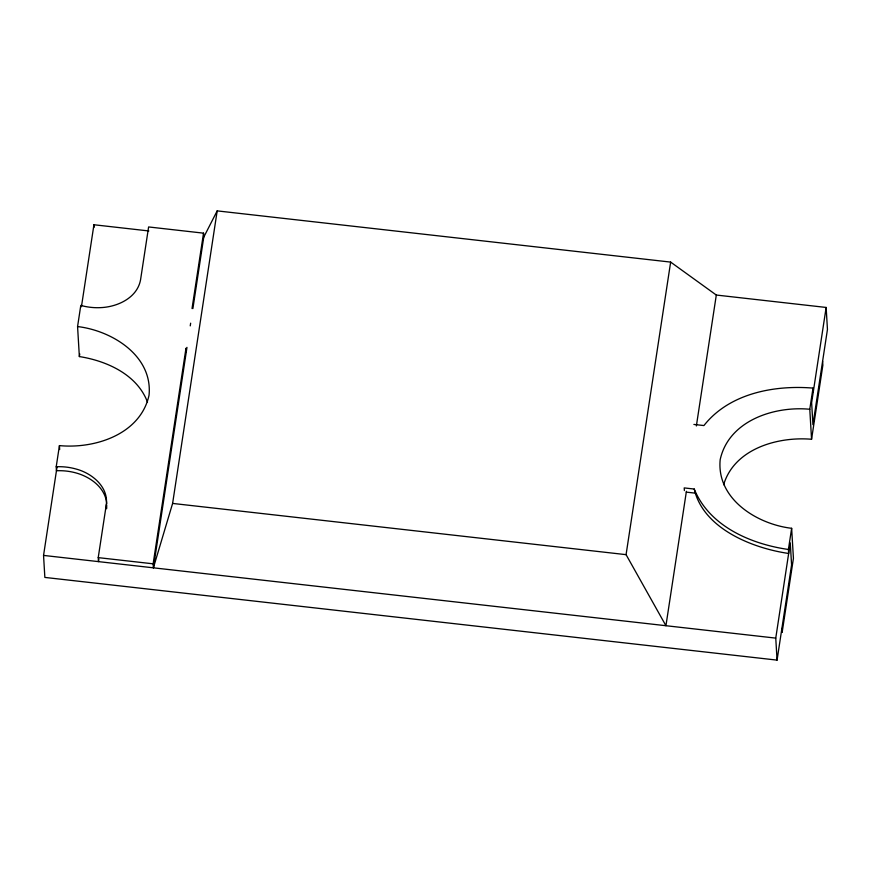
<?xml version="1.0" encoding="UTF-8"?>
<svg xmlns="http://www.w3.org/2000/svg" width="871" height="871" viewBox="0 0 871 871"><rect width="100%" height="100%" fill="white"/><g stroke="black" fill="none" stroke-linecap="round" stroke-linejoin="round"><path stroke-width="1.31" d="M98.869 558.975L98.467 561.621L98.227 557.625L106.295 504.712C108.614 486.824 91.956 473.247 76.213 469.066A56.55 50.964 -3.4 0 0 56.212 466.769L59.435 445.604C95.091 449.033 140.547 434.204 149.05 395.184C152.861 355.847 112.152 330.642 77.573 326.56L80.796 305.405A56.55 50.964 -3.4 0 0 100.807 307.626C117.552 306.886 137.193 297.904 140.547 279.863L148.614 226.95L203.531 233.156L203.76 237.152L192.883 308.584M106.708 505.038L106.523 508.718L106.295 504.712M777.063 660.12L775.756 638.116L790.269 542.883L791.576 564.887L777.063 660.12L44.857 577.419L43.55 555.415L57.051 466.802M81.439 306.712L93.937 224.751L148.843 230.957M147.493 402.141C137.172 374.552 106.741 360.888 79.359 356.566L79.762 353.92M826.144 307.452L811.63 402.685L812.937 424.689L827.45 329.456L826.144 307.452L716.31 295.04L670.648 262.095L217.184 210.88L172.61 503.427L153.383 567.827L153.144 563.82L185.991 348.226L186.231 352.232M192.034 308.552L203.531 233.156M153.383 567.827L186.971 347.377M190.248 325.874L190.651 323.185M686.413 491.298L665.934 625.716L626.075 554.653L670.648 262.095M696.365 425.963L716.31 295.04M684.377 490.58L684.214 487.912L694.241 489.045C703.202 528.621 752.402 548.197 788.658 553.466L788.418 549.47L791.641 528.305C757.062 524.233 716.354 499.018 720.175 459.692C728.668 420.66 774.123 405.842 809.78 409.261L813.002 388.096C774.123 384.895 729.201 393.409 703.92 425.56L693.893 424.427M723.638 484.733C734.34 448.717 777.738 436.36 811.565 439.267L822.855 365.199L822.616 361.204M203.76 237.152L217.184 210.88M686.283 492.126L694.481 493.051M172.61 503.427L626.075 554.653M98.227 557.625L153.144 563.82M43.55 555.415L775.756 638.116M788.418 549.47C750.965 544.157 709.266 526.236 694.241 489.045M106.763 503.819C105.5 487.902 90.758 477.101 76.452 473.062A56.55 50.964 -3.4 0 0 56.452 470.765L56.212 466.769M813.002 388.096L813.242 392.102M809.78 409.261L811.565 439.267M791.641 528.305L793.427 558.311L782.147 632.379L781.908 628.383M93.937 224.751L94.09 227.342M77.573 326.56L79.359 356.566M59.435 445.604L59.664 449.523"/></g></svg>
